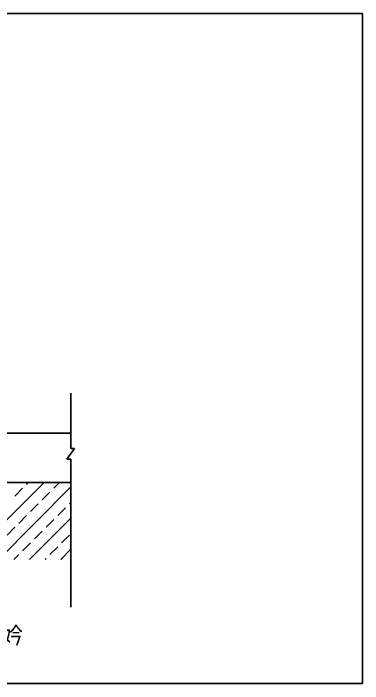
# Model space of a CAD drawing. Header units: metres. Extents: x 0 to 285, y 0 to 202.
# Drawn here: x 180 to 285.1, y 0 to 201.6 of the extents above; entities that cross this region are included whole.
import ezdxf

# ---------------------------------------------------------------- set-up
doc = ezdxf.new("R2010")
doc.units = ezdxf.units.M
doc.layers.add(' ', color=7, linetype='Continuous')

msp = doc.modelspace()

# ---------------------------------------------------------------- linework, layer by layer
at = {"layer": ' '}
for p, q in [((166.05, 37.35), (189.2, 60.5)), ((183.93, 59.93), (184.5, 60.5)), ((192.15, 58.76), (193.89, 60.5)), ((175.44, 37.35), (197.27, 59.19)), ((180.41, 56.41), (182.76, 58.76)), ((188.63, 55.24), (190.97, 57.58)), ((196.84, 54.06), (197.27, 54.49)), ((185.11, 51.72), (187.45, 54.06)), ((193.32, 50.54), (195.67, 52.89)), ((181.59, 48.2), (183.93, 50.54)), ((184.82, 37.35), (197.27, 49.8)), ((189.8, 47.02), (192.15, 49.37)), ((178.07, 44.67), (180.41, 47.02)), ((186.28, 43.5), (188.63, 45.85)), ((194.49, 42.33), (196.84, 44.67)), ((182.76, 39.98), (185.11, 42.33)), ((190.97, 38.81), (193.32, 41.15)), ((194.21, 37.35), (197.27, 40.41)), ((180.13, 37.35), (181.59, 38.81)), ((189.52, 37.35), (189.8, 37.63))]:
    msp.add_line(p, q, dxfattribs=at)
for p, q in [((285.12, 201.6), (0, 201.6)), ((285.12, 0), (285.12, 201.6)), ((197.27, 87.36), (197.27, 70.67)), ((139.03, 75.36), (197.27, 75.36)), ((198.39, 70.67), (196.03, 67.5)), ((197.27, 70.67), (198.39, 70.67)), ((196.03, 67.5), (197.27, 67.5)), ((197.27, 67.5), (197.27, 23.02)), ((139.03, 60.5), (197.27, 60.5)), ((0, 0), (285.12, 0))]:
    msp.add_line(p, q)

# ---------------------------------------------------------------- texts
msp.add_text('缁勫悎鍩哄潙鏀鎶ゆ柟妗', height=5).set_placement((111.28, 12.03))

doc.saveas('drawing.dxf')
